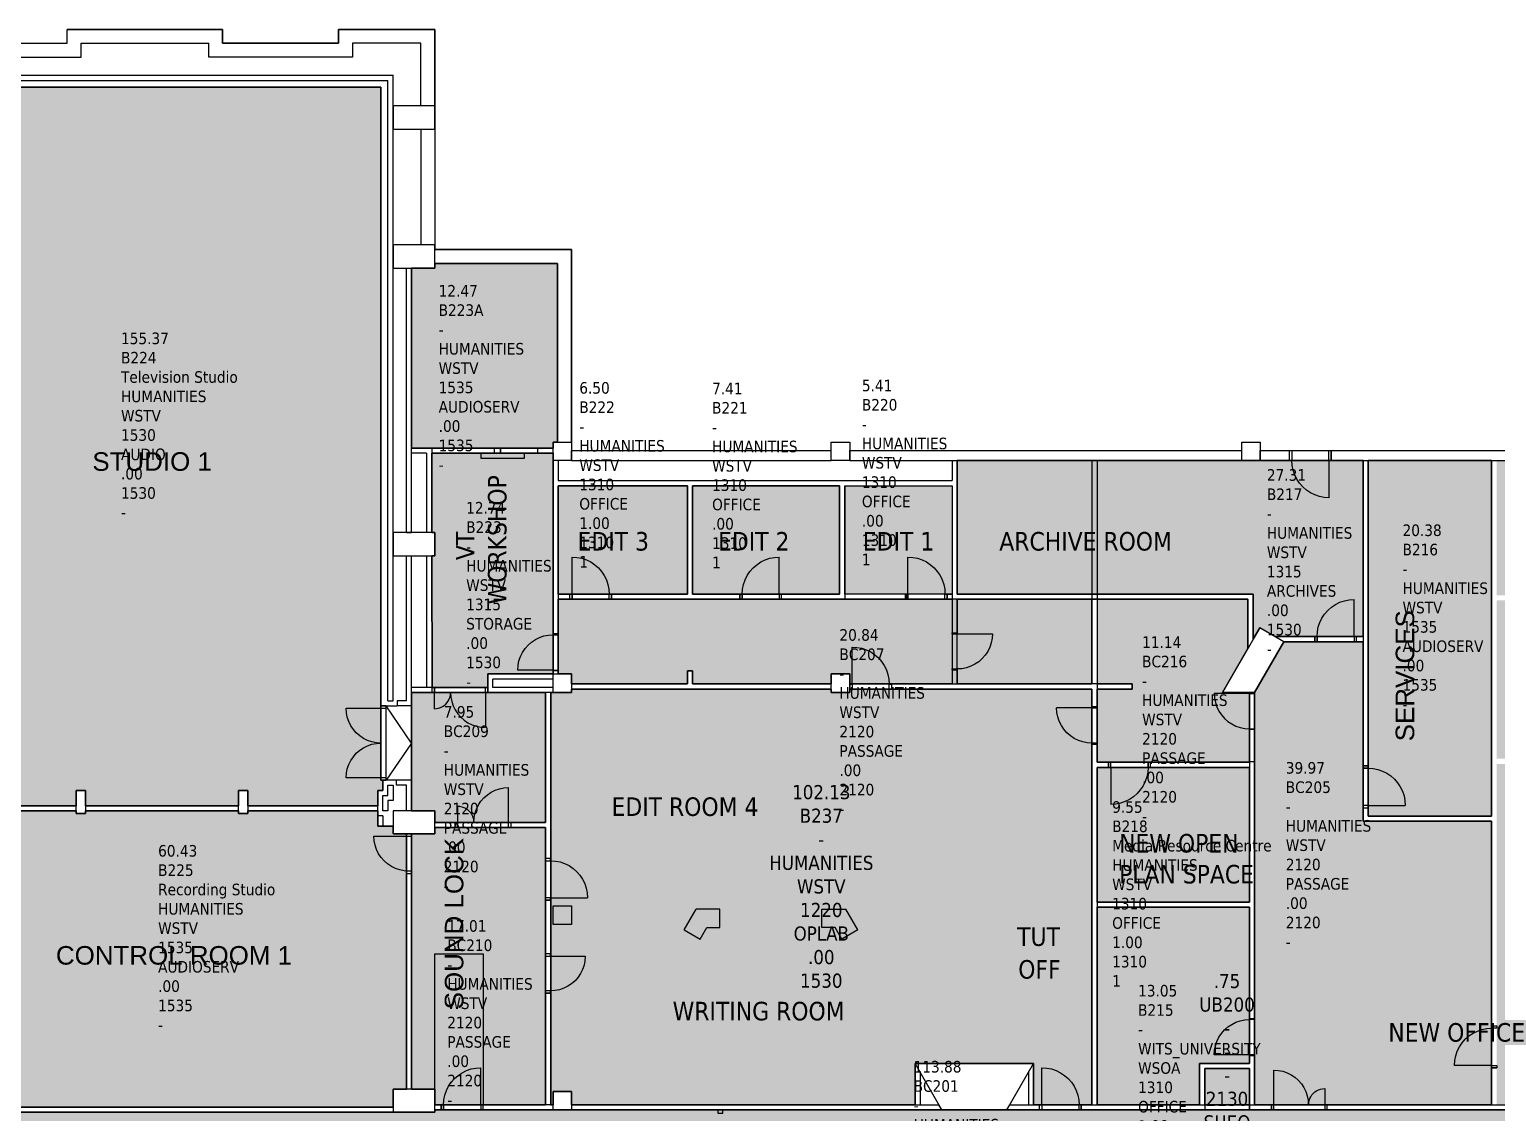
# Model space of a CAD drawing. Extents: x -78184 to 97130, y -50184 to 40272.
# Drawn here: x 20389 to 52029, y 16913 to 40272 of the extents above; entities that cross this region are included whole.
import ezdxf

# ---------------------------------------------------------------- set-up
doc = ezdxf.new("R2010")
doc.units = 0
doc.header["$LTSCALE"] = 750
doc.header["$MEASUREMENT"] = 0
for name, color, linetype in [('BL', 8, 'CONTINUOUS'), ('DR', 8, 'CONTINUOUS'), ('GROS$', 1, 'CONTINUOUS'), ('HL-TMP', 7, 'CONTINUOUS'), ('RM', 4, 'CONTINUOUS'), ('RM$', 5, 'CONTINUOUS'), ('RM$TXT', 5, 'CONTINUOUS'), ('SAPSE_P7', 10, 'CONTINUOUS'), ('WA', 6, 'CONTINUOUS'), ('WA_EXT', 7, 'CONTINUOUS'), ('WN', 4, 'CONTINUOUS')]:
    doc.layers.add(name, color=color, linetype=linetype)
doc.styles.add('arial', font='arial.ttf')
doc.styles.add('C', font='tahoma.ttf')

msp = doc.modelspace()

# ---------------------------------------------------------------- hatches: boundary and pattern name
at = {"layer": 'HL-TMP', "linetype": 'Continuous', "true_color": 0xcc66fc}
h = msp.add_hatch(color=191, dxfattribs=at)
h.paths.add_polyline_path([(14103, 19622), (13813, 19622), (13813, 19522), (9448, 19522), (9448, 19622), (9158, 19622), (9158, 21512), (10239, 21512), (14103, 21512)], flags=0)
h.paths.add_polyline_path([(39381, 14857), (47681, 14857), (55981, 14857), (55981, 14722), (56361, 14722), (56361, 10622), (55981, 10622), (55981, 10022), (56361, 10022), (56361, 7592), (41916, 7592), (41465, 8372), (40066, 8372), (39381, 8768)], flags=0)
h.paths.add_polyline_path([(5081, 38322), (16631, 38322), (16631, 38122), (17241, 38122), (17241, 35622), (16631, 35622), (16631, 35122), (17241, 35122), (17241, 29422), (16631, 29422), (16631, 28922), (17241, 28922), (17241, 24082), (17201, 24082), (17201, 23422), (16631, 23422), (16631, 22922), (17751, 22922), (17751, 21712), (17531, 21712), (17531, 18255), (15581, 18255), (15298, 18537), (15227, 18467), (14426, 19268), (14496, 19339), (14213, 19622), (14213, 21622), (6581, 21622), (6581, 21872), (6581, 27472), (6581, 27872), (6111, 27872), (6111, 30472), (6581, 30472), (6581, 30872), (5081, 30872)], flags=0)
h.paths.add_polyline_path([(57081, 30092), (57081, 23592), (58981, 23592), (58981, 23702), (65680, 23702), (65680, 30092)], flags=0)
h.paths.add_polyline_path([(55171, 27957), (52029, 27957), (52029, 24544), (55171, 24544), (55171, 24896)], flags=0)
h.paths.add_polyline_path([(56181, 30972), (52029, 30972), (52029, 28067), (55331, 28067), (56181, 28067)], flags=0)
h.paths.add_polyline_path([(27971, 39022), (17901, 39022), (17901, 26171), (17904, 23862), (19321, 23862), (19321, 23532), (21401, 23532), (21401, 23862), (21601, 23862), (21601, 23532), (24901, 23532), (24901, 23862), (25101, 23862), (25101, 23532), (27901, 23532), (27901, 23862), (28011, 23862), (28011, 24082), (27971, 24082)], flags=0)
at = {"layer": 'HL-TMP', "linetype": 'Continuous', "true_color": 0xccffb9}
h = msp.add_hatch(color=254, dxfattribs=at)
h.paths.add_polyline_path([(28521, 22922), (28231, 22922), (28231, 23092), (27901, 23092), (27901, 23422), (25101, 23422), (25101, 23362), (24901, 23362), (24901, 23422), (21601, 23422), (21601, 23362), (21401, 23362), (21401, 23422), (19321, 23422), (19321, 23202), (18991, 23202), (18991, 22820), (18991, 17032), (28231, 17032), (28231, 17422), (28521, 17422)], flags=0)
h.paths.add_polyline_path([(6111, 21472), (6111, 15872), (7781, 15872), (7781, 17855), (7681, 17855), (7681, 18255), (7963, 18537), (8034, 18467), (8836, 19268), (8765, 19339), (9048, 19622), (9048, 21512), (6581, 21512), (6581, 21472)], flags=0)
h.paths.add_polyline_path([(51919, 30972), (49259, 30972), (49259, 24338), (49259, 23309), (51919, 23309)], flags=0)
h.paths.add_polyline_path([(17266, 15922), (16631, 15922), (16631, 15582), (15631, 15582), (15581, 15582), (15581, 15872), (15481, 15872), (15481, 17855), (15581, 17855), (15581, 18145), (17046, 18145), (17046, 17422), (16631, 17422), (16631, 16922), (17266, 16922)], flags=0)
h.paths.add_polyline_path([(31781, 35222), (29131, 35222), (29131, 35122), (28631, 35122), (28631, 31242), (30551, 31242), (31681, 31242), (31681, 31372), (31781, 31372)], flags=0)
at = {"layer": 'HL-TMP', "linetype": 'Continuous', "true_color": 0xff6633}
h = msp.add_hatch(color=30, dxfattribs=at)
h.paths.add_polyline_path([(55210, 22794), (55185, 22838), (55189, 22840), (55171, 22872), (55171, 24434), (52029, 24434), (52029, 17082), (54321, 17082), (56471, 17082), (56471, 19785), (56181, 19785), (56181, 20133), (55645, 21059), (55344, 21234), (55644, 21753), (55903, 21604), (55639, 22060), (55635, 22058), (55610, 22101)], flags=0)
h.paths.add_polyline_path([(31681, 31132), (30551, 31132), (29071, 31132), (29071, 29422), (29131, 29422), (29131, 28922), (29071, 28922), (29072, 26082), (29122, 26082), (30272, 26082), (30272, 26372), (31681, 26372), (31681, 27217)], flags=0)
at = {"layer": 'HL-TMP', "linetype": 'Continuous', "true_color": 0x993300}
h = msp.add_hatch(color=24, dxfattribs=at)
h.paths.add_polyline_path([(49149, 30972), (40398, 30972), (40398, 28094), (46780, 28094), (46780, 27123), (46921, 27368), (47250, 27178), (48155, 27178), (49149, 27178)], flags=0)
h.paths.add_polyline_path([(37198, 15066), (39161, 15066), (39161, 11372), (37198, 11372)], flags=0)
at = {"layer": 'HL-TMP', "linetype": 'Continuous', "true_color": 0xffff00}
h = msp.add_hatch(color=2, dxfattribs=at)
h.paths.add_polyline_path([(62576, 8135), (66381, 8135), (66381, 5372), (62886, 5372), (62576, 5372), (62576, 7898)], flags=0)
h.paths.add_polyline_path([(62576, 10972), (66381, 10972), (66381, 8225), (62576, 8225), (62576, 10793)], flags=0)
h.paths.add_polyline_path([(62576, 13386), (62576, 13713), (62637, 13608), (62983, 13809), (66181, 13809), (66181, 14152), (66380, 14152), (66381, 11372), (66181, 11372), (66181, 11062), (62576, 11062), (62576, 11127), (62832, 11275), (62983, 11535), (62637, 11736), (62576, 11630)], flags=0)
h.paths.add_polyline_path([(46698, 24358), (44511, 24358), (43411, 24358), (43411, 21452), (46698, 21452)], flags=0)
h.paths.add_polyline_path([(46698, 21342), (43411, 21342), (43411, 17082), (45623, 17082), (45623, 17972), (46698, 17972), (46698, 18159)], flags=0)
h.paths.add_polyline_path([(37971, 28094), (37971, 30428), (40288, 30428), (40288, 28094), (39333, 28094)], flags=0)
h.paths.add_polyline_path([(37861, 30428), (34688, 30428), (34688, 28094), (37861, 28094)], flags=0)
h.paths.add_polyline_path([(34578, 30428), (31791, 30428), (31791, 28094), (32094, 28094), (34578, 28094)], flags=0)
at = {"layer": 'HL-TMP', "linetype": 'Continuous', "true_color": 0x666666}
h = msp.add_hatch(color=251, dxfattribs=at)
h.paths.add_polyline_path([(62572, 17262), (62572, 14219), (62832, 14068), (62855, 14029), (65961, 14029), (65961, 14372), (66280, 14372), (66280, 16972), (66181, 16972), (66181, 17262)], flags=0)
h.paths.add_polyline_path([(15181, 15872), (8081, 15872), (8081, 17855), (8246, 18255), (9048, 19056), (9448, 19222), (13813, 19222), (14213, 19056), (15015, 18255), (15181, 17855)], flags=0)
h.paths.add_polyline_path([(-43319, 15872), (-45199, 15872), (-50419, 15872), (-50419, 17855), (-50254, 18255), (-49452, 19056), (-49052, 19222), (-44687, 19222), (-44287, 19056), (-43485, 18255), (-43319, 17855)], flags=0)
h.paths.add_polyline_path([(-21849, -22578), (-21849, -28468), (-25009, -28468), (-25009, -22578), (-21899, -22578)], flags=0)
h.paths.add_polyline_path([(-10229, -22578), (-10229, -28468), (-13389, -28468), (-13389, -22578), (-10279, -22578)], flags=0)
h.paths.add_polyline_path([(-16229, -22578), (-16229, -28578), (-19229, -28578), (-19229, -22578), (-16819, -22578)], flags=0)
h.paths.add_polyline_path([(46665, 26924), (46665, 27984), (43411, 27984), (43411, 26158), (44171, 26158), (44171, 26043), (43411, 26043), (43411, 24882), (43411, 24468), (44511, 24468), (46698, 24468), (46698, 25972), (46115, 25972)], flags=0)
h.paths.add_polyline_path([(16936, 15422), (16936, 14517), (17644, 14517), (17644, 14407), (16936, 14407), (16936, 11572), (20631, 11572), (20631, 15187), (23547, 15187), (23547, 14126), (25527, 14126), (25527, 15187), (55981, 15187), (55981, 15322), (56581, 15322), (56581, 14029), (62462, 14029), (62572, 14219), (62572, 17262), (58981, 17262), (58981, 20227), (56781, 20227), (56781, 19785), (56581, 19785), (56581, 16972), (46698, 16972), (45733, 16972), (29131, 16972), (29131, 16922), (18881, 16922), (18881, 18953), (17641, 18953), (17641, 18145), (17156, 18145), (17156, 17422), (17641, 17422), (17641, 16922), (17376, 16922), (17376, 15922), (17641, 15922), (17641, 15077), (17531, 15077), (17531, 15422)], flags=0)
h.paths.add_polyline_path([(58981, 21135), (57317, 21698), (57081, 21778), (57081, 20327), (57232, 20327), (57232, 20337), (57282, 20337), (58082, 20337), (58832, 20337), (58981, 20337)], flags=0)
h.paths.add_polyline_path([(58981, 22365), (58981, 23482), (57282, 23482), (57081, 23482), (57081, 21895), (57352, 21803), (58981, 21251)], flags=0)
h.paths.add_polyline_path([(56181, 27957), (55331, 27957), (55281, 27957), (55281, 24896), (55281, 22893), (55306, 22849), (55306, 22849), (55706, 22156), (56762, 20327), (56971, 20327), (56971, 21712), (56181, 23081)], flags=0)
h.paths.add_polyline_path([(51919, 19582), (51919, 23199), (49149, 23199), (49149, 24338), (49149, 27068), (48155, 27068), (48155, 27068), (47440, 27068), (46808, 25972), (46808, 25952), (46808, 18159), (46808, 17082), (51919, 17082)], flags=0)
h.paths.add_polyline_path([(18881, 19063), (17641, 19063), (17641, 21602), (17971, 21602), (18881, 21602)], flags=0)
h.paths.add_polyline_path([(43301, 27984), (39308, 27984), (37971, 27984), (35760, 27984), (34578, 27984), (32094, 27984), (31791, 27984), (31791, 27217), (31791, 26372), (32081, 26372), (32081, 26158), (34578, 26158), (34578, 26437), (34688, 26437), (34688, 26158), (37681, 26158), (37681, 26372), (38081, 26372), (38081, 26158), (43301, 26158)], flags=0)
h.paths.add_polyline_path([(18881, 21712), (17971, 21712), (17861, 21712), (17861, 23202), (17971, 23202), (17971, 23422), (17981, 23422), (17981, 23752), (18881, 23752), (18881, 22820)], flags=0)
h.paths.add_polyline_path([(29131, 23172), (29131, 23422), (28631, 23422), (28631, 25972), (29122, 25972), (31516, 25972), (31516, 23172), (29622, 23172)], flags=0)
h.paths.add_polyline_path([(29131, 17082), (29131, 17422), (28631, 17422), (28631, 22922), (29131, 22922), (29131, 23062), (29622, 23062), (31516, 23062), (31516, 17082), (29322, 17082)], flags=0)
h.paths.add_polyline_path([(16826, 11572), (16631, 11572), (16631, 11372), (14120, 11372), (7991, 11372), (7991, 14172), (7991, 15472), (8081, 15472), (15631, 15472), (16631, 15472), (16631, 15422), (16826, 15422), (16826, 14247)], flags=0)
at = {"layer": 'HL-TMP', "linetype": 'Continuous', "true_color": 0xff6600}
msp.add_hatch(color=30, dxfattribs=at).paths.add_polyline_path([(43301, 24468), (43301, 24862), (43301, 24882), (43301, 26043), (38981, 26043), (38081, 26043), (38081, 25972), (37681, 25972), (37681, 26043), (32081, 26043), (32081, 25972), (31681, 25972), (31631, 25972), (31631, 22346), (31631, 21372), (31631, 20288), (31631, 17082), (31681, 17082), (31681, 17372), (32081, 17372), (32081, 17082), (39488, 17082), (39488, 17972), (42043, 17972), (42043, 17082), (42173, 17082), (43301, 17082), (43301, 19442), (43301, 21342)], flags=16)
at = {"layer": 'HL-TMP', "linetype": 'Continuous', "true_color": 0x66cecf}
msp.add_hatch(color=133, dxfattribs=at).paths.add_polyline_path([(46698, 17862), (45733, 17862), (45733, 17082), (46698, 17082)], flags=16)

# ---------------------------------------------------------------- linework, layer by layer
at = {"layer": 'BL', "linetype": 'Continuous'}
for p, q in [((28631, 24882), (28081, 25682)), ((28081, 24082), (28081, 25632)), ((28631, 25682), (28631, 24082)), ((28631, 24882), (28081, 24082)), ((29131, 17422), (29131, 20341)), ((29131, 20341), (30172, 20341)), ((30172, 20341), (30172, 17082))]:
    msp.add_line(p, q, dxfattribs=at)
at = {"layer": 'DR'}
for p, q in [((47620, 30867), (47613, 30972)), ((47641, 30765), (47620, 30867)), ((47674, 30666), (47641, 30765)), ((47721, 30572), (47674, 30666)), ((47779, 30485), (47721, 30572)), ((47848, 30406), (47779, 30485)), ((47926, 30337), (47848, 30406)), ((48013, 30279), (47926, 30337)), ((48107, 30233), (48013, 30279)), ((48206, 30199), (48107, 30233)), ((48309, 30179), (48206, 30199)), ((48413, 30172), (48309, 30179)), ((32094, 28894), (32198, 28887)), ((32198, 28887), (32301, 28867)), ((32301, 28867), (32400, 28833)), ((32400, 28833), (32494, 28787)), ((36160, 28787), (36254, 28833)), ((36254, 28833), (36353, 28867)), ((36353, 28867), (36456, 28887)), ((36456, 28887), (36560, 28894)), ((39333, 28894), (39438, 28887)), ((39438, 28887), (39540, 28867)), ((39540, 28867), (39640, 28833)), ((39640, 28833), (39733, 28787)), ((32494, 28787), (32581, 28728)), ((32581, 28728), (32659, 28659)), ((32659, 28659), (32728, 28581)), ((32728, 28581), (32786, 28494)), ((32786, 28494), (32833, 28400)), ((35821, 28400), (35867, 28494)), ((35867, 28494), (35925, 28581)), ((35925, 28581), (35994, 28659)), ((35994, 28659), (36073, 28728)), ((36073, 28728), (36160, 28787)), ((39733, 28787), (39820, 28728)), ((39820, 28728), (39899, 28659)), ((39899, 28659), (39968, 28581)), ((39968, 28581), (40026, 28494)), ((40026, 28494), (40073, 28400)), ((32833, 28400), (32866, 28301)), ((32866, 28301), (32887, 28198)), ((32887, 28198), (32894, 28094)), ((35760, 28094), (35767, 28198)), ((35767, 28198), (35787, 28301)), ((35787, 28301), (35821, 28400)), ((40073, 28400), (40106, 28301)), ((40106, 28301), (40127, 28198)), ((40127, 28198), (40133, 28094)), ((48468, 27812), (48555, 27871)), ((48555, 27871), (48649, 27917)), ((48649, 27917), (48748, 27950)), ((48748, 27950), (48850, 27971)), ((48850, 27971), (48955, 27978)), ((48216, 27484), (48262, 27578)), ((48262, 27578), (48320, 27665)), ((48320, 27665), (48389, 27743)), ((48389, 27743), (48468, 27812)), ((31484, 27191), (31581, 27210)), ((31581, 27210), (31681, 27217)), ((41158, 27240), (41151, 27141)), ((48155, 27178), (48162, 27282)), ((48162, 27282), (48182, 27385)), ((48182, 27385), (48216, 27484)), ((31022, 26837), (31078, 26919)), ((31078, 26919), (31143, 26994)), ((31143, 26994), (31218, 27060)), ((31218, 27060), (31301, 27115)), ((31301, 27115), (31390, 27159)), ((31390, 27159), (31484, 27191)), ((38131, 26953), (38235, 26946)), ((38235, 26946), (38338, 26926)), ((38338, 26926), (38437, 26892)), ((41100, 26949), (41056, 26860)), ((41132, 27043), (41100, 26949)), ((41151, 27141), (41132, 27043)), ((30927, 26556), (30946, 26653)), ((30946, 26653), (30978, 26748)), ((30978, 26748), (31022, 26837)), ((38437, 26892), (38531, 26846)), ((38531, 26846), (38618, 26787)), ((38618, 26787), (38696, 26718)), ((38696, 26718), (38765, 26640)), ((38765, 26640), (38823, 26553)), ((40778, 26582), (40688, 26538)), ((40860, 26637), (40778, 26582)), ((40935, 26703), (40860, 26637)), ((41000, 26777), (40935, 26703)), ((41056, 26860), (41000, 26777)), ((30921, 26457), (30927, 26556)), ((38823, 26553), (38870, 26459)), ((38870, 26459), (38903, 26360)), ((38903, 26360), (38924, 26257)), ((40497, 26486), (40398, 26480)), ((40594, 26506), (40497, 26486)), ((40688, 26538), (40594, 26506)), ((29469, 25926), (29472, 25972)), ((29472, 25972), (29478, 25874)), ((38924, 26257), (38931, 26153)), ((44171, 26158), (44171, 26043)), ((46698, 25952), (45938, 25952)), ((45938, 25952), (45944, 25853)), ((46803, 25972), (46698, 25972)), ((27227, 25534), (27221, 25632)), ((29167, 25625), (29212, 25634)), ((29212, 25634), (29256, 25648)), ((29256, 25648), (29297, 25669)), ((29297, 25669), (29335, 25694)), ((29335, 25694), (29369, 25724)), ((29369, 25724), (29399, 25759)), ((29399, 25759), (29425, 25797)), ((29425, 25797), (29445, 25838)), ((29445, 25838), (29460, 25881)), ((29460, 25881), (29469, 25926)), ((29478, 25874), (29497, 25778)), ((29497, 25778), (29529, 25685)), ((29529, 25685), (29572, 25597)), ((42547, 25543), (42541, 25642)), ((45944, 25853), (45964, 25755)), ((45964, 25755), (45995, 25661)), ((45995, 25661), (46039, 25572)), ((27246, 25438), (27227, 25534)), ((27278, 25345), (27246, 25438)), ((27321, 25257), (27278, 25345)), ((29122, 25622), (29167, 25625)), ((29572, 25597), (29627, 25515)), ((29627, 25515), (29691, 25441)), ((29691, 25441), (29765, 25377)), ((29765, 25377), (29847, 25322)), ((29847, 25322), (29935, 25279)), ((42566, 25445), (42547, 25543)), ((42598, 25351), (42566, 25445)), ((42642, 25262), (42598, 25351)), ((46039, 25572), (46095, 25489)), ((46095, 25489), (46160, 25414)), ((46160, 25414), (46235, 25349)), ((46235, 25349), (46318, 25294)), ((27376, 25175), (27321, 25257)), ((27440, 25101), (27376, 25175)), ((27514, 25037), (27440, 25101)), ((27596, 24982), (27514, 25037)), ((29935, 25279), (30028, 25247)), ((30028, 25247), (30124, 25228)), ((30124, 25228), (30222, 25222)), ((42698, 25179), (42642, 25262)), ((42763, 25104), (42698, 25179)), ((42838, 25039), (42763, 25104)), ((42921, 24984), (42838, 25039)), ((46318, 25294), (46407, 25250)), ((46407, 25250), (46501, 25218)), ((46501, 25218), (46598, 25198)), ((46598, 25198), (46698, 25192)), ((46803, 25172), (46698, 25172)), ((27440, 24662), (27514, 24727)), ((27514, 24727), (27596, 24781)), ((27684, 24939), (27596, 24982)), ((27596, 24781), (27684, 24825)), ((27776, 24907), (27684, 24939)), ((27684, 24825), (27776, 24856)), ((27873, 24888), (27776, 24907)), ((27776, 24856), (27873, 24875)), ((27971, 24882), (27873, 24888)), ((27873, 24875), (27971, 24882)), ((43010, 24940), (42921, 24984)), ((43104, 24908), (43010, 24940)), ((43201, 24888), (43104, 24908)), ((43301, 24882), (43201, 24888)), ((27246, 24326), (27278, 24419)), ((27278, 24419), (27321, 24507)), ((27321, 24507), (27376, 24588)), ((27376, 24588), (27440, 24662)), ((43661, 24358), (43661, 24468)), ((44561, 24358), (44561, 24468)), ((27221, 24132), (27227, 24230)), ((27227, 24230), (27246, 24326)), ((43711, 24358), (43711, 23558)), ((44450, 24052), (44403, 23958)), ((44483, 24151), (44450, 24052)), ((44504, 24253), (44483, 24151)), ((44511, 24358), (44504, 24253)), ((49259, 24338), (49363, 24331)), ((49363, 24331), (49466, 24311)), ((49466, 24311), (49565, 24277)), ((49565, 24277), (49659, 24231)), ((49659, 24231), (49746, 24173)), ((49746, 24173), (49824, 24104)), ((49824, 24104), (49893, 24025)), ((30191, 23702), (30265, 23767)), ((30265, 23767), (30347, 23821)), ((30347, 23821), (30435, 23865)), ((30435, 23865), (30528, 23896)), ((30528, 23896), (30624, 23915)), ((30624, 23915), (30722, 23922)), ((44276, 23792), (44198, 23723)), ((44345, 23871), (44276, 23792)), ((44403, 23958), (44345, 23871)), ((49893, 24025), (49951, 23938)), ((49951, 23938), (49998, 23844)), ((49998, 23844), (50031, 23745)), ((50031, 23745), (50052, 23642)), ((29622, 23522), (29667, 23519)), ((29667, 23519), (29712, 23510)), ((29712, 23510), (29756, 23495)), ((29756, 23495), (29797, 23475)), ((29797, 23475), (29835, 23449)), ((29835, 23449), (29869, 23419)), ((29869, 23419), (29899, 23385)), ((29997, 23366), (30029, 23459)), ((30029, 23459), (30072, 23547)), ((30072, 23547), (30127, 23628)), ((30127, 23628), (30191, 23702)), ((43815, 23565), (43711, 23558)), ((43918, 23585), (43815, 23565)), ((44017, 23619), (43918, 23585)), ((44111, 23665), (44017, 23619)), ((44198, 23723), (44111, 23665)), ((50052, 23642), (50059, 23538)), ((29899, 23385), (29925, 23347)), ((29925, 23347), (29945, 23306)), ((29945, 23306), (29960, 23262)), ((29960, 23262), (29969, 23217)), ((29969, 23217), (29972, 23172)), ((29972, 23172), (29978, 23270)), ((29978, 23270), (29997, 23366)), ((27827, 22774), (27821, 22872)), ((27846, 22678), (27827, 22774)), ((27878, 22585), (27846, 22678)), ((27921, 22497), (27878, 22585)), ((27976, 22415), (27921, 22497)), ((28040, 22341), (27976, 22415)), ((28114, 22277), (28040, 22341)), ((28196, 22222), (28114, 22277)), ((28284, 22179), (28196, 22222)), ((28376, 22147), (28284, 22179)), ((31626, 22346), (31730, 22339)), ((31730, 22339), (31833, 22319)), ((31833, 22319), (31932, 22285)), ((31932, 22285), (32026, 22239)), ((32026, 22239), (32113, 22181)), ((32113, 22181), (32191, 22112)), ((28473, 22128), (28376, 22147)), ((28571, 22122), (28473, 22128)), ((32191, 22112), (32260, 22033)), ((32260, 22033), (32318, 21946)), ((32318, 21946), (32365, 21852)), ((32365, 21852), (32398, 21753)), ((32398, 21753), (32419, 21651)), ((32419, 21651), (32426, 21546)), ((32376, 20288), (32369, 20190)), ((32318, 20001), (32275, 19913)), ((32350, 20094), (32318, 20001)), ((32369, 20190), (32350, 20094)), ((32001, 19639), (31913, 19595)), ((32082, 19693), (32001, 19639)), ((32156, 19758), (32082, 19693)), ((32221, 19832), (32156, 19758)), ((32275, 19913), (32221, 19832)), ((31723, 19545), (31626, 19538)), ((31820, 19564), (31723, 19545)), ((31913, 19595), (31820, 19564)), ((46095, 18622), (46160, 18697)), ((46160, 18697), (46235, 18762)), ((46235, 18762), (46318, 18817)), ((46318, 18817), (46407, 18861)), ((46407, 18861), (46501, 18893)), ((46501, 18893), (46598, 18913)), ((46598, 18913), (46698, 18919)), ((46803, 18939), (46698, 18939)), ((51519, 18625), (51612, 18671)), ((51612, 18671), (51711, 18705)), ((51711, 18705), (51814, 18725)), ((51814, 18725), (51919, 18732)), ((45944, 18258), (45964, 18356)), ((45964, 18356), (45995, 18450)), ((45995, 18450), (46039, 18539)), ((46039, 18539), (46095, 18622)), ((51226, 18332), (51284, 18419)), ((51284, 18419), (51353, 18497)), ((51353, 18497), (51432, 18566)), ((51432, 18566), (51519, 18625)), ((45938, 18159), (45944, 18258)), ((46698, 18159), (45938, 18159)), ((46803, 18139), (46698, 18139)), ((51119, 17932), (51125, 18036)), ((51125, 18036), (51146, 18139)), ((51146, 18139), (51179, 18238)), ((51179, 18238), (51226, 18332)), ((29635, 17716), (29722, 17775)), ((29722, 17775), (29816, 17821)), ((29816, 17821), (29915, 17855)), ((29915, 17855), (30017, 17875)), ((30017, 17875), (30122, 17882)), ((42223, 17882), (42328, 17875)), ((42328, 17875), (42430, 17855)), ((42430, 17855), (42530, 17821)), ((42530, 17821), (42623, 17775)), ((42623, 17775), (42710, 17716)), ((47222, 17832), (47320, 17825)), ((47320, 17825), (47416, 17806)), ((47416, 17806), (47509, 17775)), ((47509, 17775), (47597, 17731)), ((47597, 17731), (47678, 17677)), ((29383, 17388), (29429, 17482)), ((29429, 17482), (29487, 17569)), ((29487, 17569), (29556, 17647)), ((29556, 17647), (29635, 17716)), ((42710, 17716), (42789, 17647)), ((42789, 17647), (42858, 17569)), ((42858, 17569), (42916, 17482)), ((42916, 17482), (42962, 17388)), ((47678, 17677), (47752, 17612)), ((47752, 17612), (47817, 17538)), ((47817, 17538), (47871, 17457)), ((47871, 17457), (47915, 17369)), ((48147, 17385), (48188, 17405)), ((48188, 17405), (48231, 17420)), ((48231, 17420), (48276, 17429)), ((48276, 17429), (48322, 17432)), ((29322, 17082), (29329, 17186)), ((29329, 17186), (29349, 17289)), ((29349, 17289), (29383, 17388)), ((42962, 17388), (42996, 17289)), ((42996, 17289), (43017, 17186)), ((43017, 17186), (43023, 17082)), ((47915, 17369), (47946, 17276)), ((47946, 17276), (47965, 17180)), ((47965, 17180), (47972, 17082)), ((47972, 17082), (47975, 17127)), ((47975, 17127), (47984, 17172)), ((47984, 17172), (47998, 17216)), ((47998, 17216), (48019, 17257)), ((48019, 17257), (48044, 17295)), ((48044, 17295), (48074, 17329)), ((48074, 17329), (48109, 17359)), ((48109, 17359), (48147, 17385))]:
    msp.add_line(p, q, dxfattribs=at)
at = {"layer": 'DR', "linetype": 'Continuous'}
for p, q in [((48413, 30972), (48413, 30172)), ((32094, 28094), (32094, 28894)), ((36560, 28094), (36560, 28894)), ((39333, 28094), (39333, 28894)), ((39283, 27984), (39283, 28094)), ((40183, 27984), (40183, 28094)), ((48955, 27178), (48955, 27978)), ((40398, 27240), (41158, 27240)), ((38131, 26153), (38131, 26953)), ((31681, 26457), (30921, 26457)), ((29122, 25622), (29122, 25972)), ((30222, 25972), (30222, 25222)), ((27221, 25632), (27971, 25632)), ((43301, 25642), (42541, 25642)), ((27971, 24132), (27221, 24132)), ((30722, 23172), (30722, 23922)), ((29622, 23522), (29622, 23172)), ((49259, 23538), (50059, 23538)), ((29572, 23062), (29572, 23172)), ((27821, 22872), (28571, 22872)), ((31626, 21546), (32426, 21546)), ((31626, 20288), (32376, 20288)), ((30122, 17082), (30122, 17882)), ((42223, 17082), (42223, 17882)), ((47222, 17082), (47222, 17832)), ((51919, 17932), (51119, 17932)), ((48322, 17432), (48322, 17082))]:
    msp.add_line(p, q, dxfattribs=at)
for points in [[(47613, 30972), (47563, 30972), (47563, 31192), (47613, 31192), (47613, 30972)], [(48463, 30972), (48413, 30972), (48413, 31192), (48463, 31192), (48463, 30972)], [(32044, 28094), (32094, 28094), (32094, 27984), (32044, 27984), (32044, 28094)], [(32894, 28094), (32944, 28094), (32944, 27984), (32894, 27984), (32894, 28094)], [(35760, 28094), (35710, 28094), (35710, 27984), (35760, 27984), (35760, 28094)], [(36610, 28094), (36560, 28094), (36560, 27984), (36610, 27984), (36610, 28094)], [(39283, 28094), (39333, 28094), (39333, 27984), (39283, 27984), (39283, 28094)], [(40133, 28094), (40183, 28094), (40183, 27984), (40133, 27984), (40133, 28094)], [(31681, 27217), (31681, 27237), (31791, 27237), (31791, 27217), (31681, 27217)], [(40398, 27260), (40398, 27240), (40288, 27240), (40288, 27260), (40398, 27260)], [(48155, 27178), (48105, 27178), (48105, 27068), (48155, 27068), (48155, 27178)], [(49005, 27178), (48955, 27178), (48955, 27068), (49005, 27068), (49005, 27178)], [(31681, 26437), (31681, 26457), (31791, 26457), (31791, 26437), (31681, 26437)], [(40398, 26480), (40398, 26460), (40288, 26460), (40288, 26480), (40398, 26480)], [(29072, 25972), (29072, 26082), (29122, 26082), (29122, 25972), (29072, 25972)], [(30222, 25972), (30222, 26082), (30272, 26082), (30272, 25972), (30222, 25972)], [(38081, 26153), (38131, 26153), (38131, 26043), (38081, 26043), (38081, 26153)], [(38931, 26153), (38981, 26153), (38981, 26043), (38931, 26043), (38931, 26153)], [(28081, 25682), (27971, 25682), (27971, 25632), (28081, 25632), (28081, 25682)], [(43301, 25662), (43301, 25642), (43411, 25642), (43411, 25662), (43301, 25662)], [(43301, 24882), (43301, 24862), (43411, 24862), (43411, 24882), (43301, 24882)], [(49259, 24338), (49259, 24388), (49149, 24388), (49149, 24338), (49259, 24338)], [(28081, 24132), (27971, 24132), (27971, 24082), (28081, 24082), (28081, 24132)], [(49259, 23488), (49259, 23538), (49149, 23538), (49149, 23488), (49259, 23488)], [(29572, 23062), (29572, 23172), (29622, 23172), (29622, 23062), (29572, 23062)], [(30722, 23062), (30722, 23172), (30772, 23172), (30772, 23062), (30722, 23062)], [(28631, 22922), (28521, 22922), (28521, 22872), (28631, 22872), (28631, 22922)], [(31626, 22346), (31626, 22396), (31516, 22396), (31516, 22346), (31626, 22346)], [(28631, 22123), (28521, 22123), (28521, 22073), (28631, 22073), (28631, 22123)], [(31626, 21496), (31626, 21546), (31516, 21546), (31516, 21496), (31626, 21496)], [(31516, 20288), (31626, 20288), (31626, 20338), (31516, 20338), (31516, 20288)], [(31516, 19488), (31626, 19488), (31626, 19538), (31516, 19538), (31516, 19488)], [(51919, 18732), (51919, 18782), (52029, 18782), (52029, 18732), (51919, 18732)], [(51919, 17882), (51919, 17932), (52029, 17932), (52029, 17882), (51919, 17882)], [(29322, 17082), (29272, 17082), (29272, 16972), (29322, 16972), (29322, 17082)], [(30172, 17082), (30122, 17082), (30122, 16972), (30172, 16972), (30172, 17082)], [(42173, 17082), (42223, 17082), (42223, 16972), (42173, 16972), (42173, 17082)], [(43023, 17082), (43073, 17082), (43073, 16972), (43023, 16972), (43023, 17082)], [(47222, 16972), (47222, 17082), (47172, 17082), (47172, 16972), (47222, 16972)], [(48372, 16972), (48372, 17082), (48322, 17082), (48322, 16972), (48372, 16972)]]:
    msp.add_lwpolyline(points, dxfattribs=at)
at = {"layer": 'DR'}
for points in [[(46698, 25952), (46698, 25972), (46808, 25972), (46808, 25952), (46698, 25952)], [(46698, 25172), (46698, 25192), (46808, 25192), (46808, 25172), (46698, 25172)], [(43661, 24358), (43711, 24358), (43711, 24468), (43661, 24468), (43661, 24358)], [(44511, 24358), (44561, 24358), (44561, 24468), (44511, 24468), (44511, 24358)], [(46698, 18919), (46698, 18939), (46808, 18939), (46808, 18919), (46698, 18919)], [(46698, 18139), (46698, 18159), (46808, 18159), (46808, 18139), (46698, 18139)]]:
    msp.add_lwpolyline(points, dxfattribs=at)
at = {"layer": 'GROS$', "linetype": 'Continuous', "flags": 128}
for points in [[(18706, 39972), (21206, 39972), (21206, 40272), (24556, 40272), (24556, 39972), (27056, 39972), (27056, 40272), (29131, 40272), (29131, 35522), (32081, 35522), (32081, 31192), (37681, 31192), (37681, 31372), (38081, 31372), (38081, 31192), (46531, 31192), (46531, 31372), (46931, 31372), (46931, 31192), (56181, 31192)], [(17901, 39022), (27971, 39022), (27971, 24082), (28011, 24082), (28011, 23862), (27901, 23862), (27901, 23532), (25101, 23532), (25101, 23862), (24901, 23862), (24901, 23532), (21601, 23532), (21601, 23862), (21401, 23862), (21401, 23532), (19321, 23532)], [(18881, 16922), (29131, 16922), (29131, 16972), (29322, 16972), (29322, 17082), (29131, 17082), (29131, 17422), (28631, 17422), (28631, 22922), (29131, 22922), (29131, 23062), (29622, 23062), (29622, 23172), (29131, 23172), (29131, 23422), (28631, 23422), (28631, 25972), (29122, 25972), (29122, 26082), (29072, 26082), (29071, 28922), (29131, 28922), (29131, 29422), (29071, 29422), (29071, 31132), (30551, 31132), (30551, 31242), (28631, 31242), (28631, 35122), (29131, 35122), (29131, 35222), (31781, 35222), (31781, 31372), (31681, 31372), (31681, 31242), (30551, 31242), (30551, 31132), (31681, 31132), (31681, 27217), (31791, 27217), (31791, 27984), (32094, 27984), (32094, 28094), (31791, 28094), (31791, 30428), (34578, 30428), (34578, 28094), (32094, 28094), (32094, 27984), (34578, 27984), (35760, 27984), (35760, 28094), (34688, 28094), (34688, 30428), (37861, 30428), (37861, 28094), (35760, 28094), (35760, 27984), (37971, 27984), (39308, 27984), (39308, 28094), (37971, 28094), (37971, 30428), (40288, 30428), (40288, 28094), (39308, 28094), (39308, 27984), (40288, 27984), (40288, 27240), (40398, 27240), (40398, 27984), (46665, 27984), (46665, 26924), (46115, 25972), (46698, 25972), (46698, 25952), (46808, 25952), (46808, 25972), (47440, 27068), (48155, 27068), (48155, 27178), (47250, 27178), (46921, 27368), (46780, 27123), (46780, 28094), (40398, 28094), (40398, 30972), (49149, 30972), (49149, 27178), (48155, 27178), (48155, 27068), (49149, 27068), (49149, 24338), (49259, 24338), (49259, 30972), (51919, 30972), (51919, 23309), (49259, 23309), (49259, 24338), (49149, 24338), (49149, 23309), (49149, 23199), (51919, 23199), (51919, 19394), (51919, 17082), (46808, 17082), (46808, 18159), (46698, 18159), (46698, 17972), (45623, 17972), (45623, 17082), (43411, 17082), (43411, 21342), (46698, 21342), (46698, 18159), (46808, 18159), (46808, 25952), (46698, 25952), (46698, 24481), (46698, 24468), (44511, 24468), (44511, 24358), (46698, 24358), (46698, 21452), (43411, 21452), (43411, 24358), (44511, 24358), (44511, 24468), (43411, 24468), (43411, 24882), (43301, 24882), (43301, 21452), (43301, 17082), (42043, 17082), (42043, 17972), (40146, 17972), (40031, 17972), (39488, 17972), (39488, 17082), (32081, 17082), (32081, 17372), (31681, 17372), (31681, 17082), (31631, 17082), (31631, 20972), (31631, 21372), (31631, 25972), (32081, 25972), (32081, 26043), (37681, 26043), (37681, 25972), (38081, 25972), (38081, 26043), (43301, 26043), (43301, 24882), (43411, 24882), (43411, 26043), (44171, 26043), (44171, 26158), (40398, 26158), (40398, 27240), (40288, 27240), (40288, 26158), (38081, 26158), (38081, 26372), (37681, 26372), (37681, 26158), (34688, 26158), (34688, 26437), (34578, 26437), (34578, 26158), (32081, 26158), (32081, 26372), (31791, 26372), (31791, 27217), (31681, 27217), (31681, 26372), (30272, 26372), (30272, 26082), (29122, 26082), (29122, 25972), (31516, 25972), (31516, 23172), (29622, 23172), (29622, 23062), (31516, 23062), (31516, 17082), (29322, 17082), (29322, 16972), (45733, 16972), (46698, 16972), (46698, 17082), (45733, 17082), (45733, 17862), (46698, 17862), (46698, 16972), (54321, 16972)], [(19321, 23422), (21401, 23422), (21401, 23362), (21601, 23362), (21601, 23422), (24901, 23422), (24901, 23362), (25101, 23362), (25101, 23422), (27901, 23422), (27901, 23092), (28231, 23092), (28231, 22922), (28521, 22922), (28521, 17422), (28231, 17422), (28231, 17032), (18991, 17032)]]:
    msp.add_lwpolyline(points, dxfattribs=at)
at = {"layer": 'RM', "linetype": 'Continuous', "flags": 128}
for points in [[(31516, 25972), (29122, 25972), (28631, 25972), (28631, 23422), (29131, 23422), (29131, 23172), (29622, 23172), (31516, 23172)], [(31516, 23062), (29622, 23062), (29131, 23062), (29131, 22922), (28631, 22922), (28631, 17422), (29131, 17422), (29131, 17082), (29322, 17082), (31516, 17082)]]:
    msp.add_lwpolyline(points, close=True, dxfattribs=at)
at = {"layer": 'RM$', "linetype": 'Continuous', "flags": 128}
for points in [[(27971, 39022), (17901, 39022), (17901, 26171), (17904, 23862), (19321, 23862), (19321, 23532), (21401, 23532), (21401, 23862), (21601, 23862), (21601, 23532), (24901, 23532), (24901, 23862), (25101, 23862), (25101, 23532), (27901, 23532), (27901, 23862), (28011, 23862), (28011, 24082), (27971, 24082)], [(31781, 35222), (29131, 35222), (29131, 35122), (28631, 35122), (28631, 31242), (30551, 31242), (31681, 31242), (31681, 31372), (31781, 31372)], [(31681, 31132), (30551, 31132), (29071, 31132), (29071, 29422), (29131, 29422), (29131, 28922), (29071, 28922), (29072, 26082), (29122, 26082), (30272, 26082), (30272, 26372), (31681, 26372), (31681, 27217)], [(49149, 30972), (40398, 30972), (40398, 28094), (46780, 28094), (46780, 27123), (46921, 27368), (47250, 27178), (48155, 27178), (49149, 27178)], [(51919, 30972), (49259, 30972), (49259, 24338), (49259, 23309), (51919, 23309)], [(34578, 30428), (31791, 30428), (31791, 28094), (32094, 28094), (34578, 28094)], [(37861, 30428), (34688, 30428), (34688, 28094), (37861, 28094)], [(37971, 28094), (37971, 30428), (40288, 30428), (40288, 28094), (39333, 28094)], [(43301, 27984), (39308, 27984), (39308, 27984), (37971, 27984), (35760, 27984), (34578, 27984), (32094, 27984), (31791, 27984), (31791, 27217), (31791, 26372), (32081, 26372), (32081, 26158), (34578, 26158), (34578, 26437), (34688, 26437), (34688, 26158), (37681, 26158), (37681, 26372), (38081, 26372), (38081, 26158), (43301, 26158)], [(46665, 26924), (46665, 27984), (43411, 27984), (43411, 26158), (44171, 26158), (44171, 26043), (43411, 26043), (43411, 24882), (43411, 24468), (44511, 24468), (46698, 24468), (46698, 25972), (46115, 25972)], [(51919, 19582), (51919, 23199), (49149, 23199), (49149, 24338), (49149, 27068), (48155, 27068), (48155, 27068), (47440, 27068), (46808, 25972), (46808, 25952), (46808, 18159), (46808, 17082), (51919, 17082)], [(29131, 23172), (29131, 23422), (28631, 23422), (28631, 25972), (29122, 25972), (31516, 25972), (31516, 23172), (29622, 23172)], [(43301, 24468), (43301, 24862), (43301, 24882), (43301, 26043), (38981, 26043), (38081, 26043), (38081, 25972), (37681, 25972), (37681, 26043), (32081, 26043), (32081, 25972), (31681, 25972), (31631, 25972), (31631, 22346), (31631, 21372), (31631, 20288), (31631, 17082), (31681, 17082), (31681, 17372), (32081, 17372), (32081, 17082), (39488, 17082), (39488, 17972), (42043, 17972), (42043, 17082), (42173, 17082), (43301, 17082), (43301, 19442), (43301, 21342)], [(46698, 24358), (44511, 24358), (43411, 24358), (43411, 21452), (46698, 21452)], [(28521, 22922), (28231, 22922), (28231, 23092), (27901, 23092), (27901, 23422), (25101, 23422), (25101, 23362), (24901, 23362), (24901, 23422), (21601, 23422), (21601, 23362), (21401, 23362), (21401, 23422), (19321, 23422), (19321, 23202), (18991, 23202), (18991, 22820), (18991, 17032), (28231, 17032), (28231, 17422), (28521, 17422)], [(29131, 17082), (29131, 17422), (28631, 17422), (28631, 22922), (29131, 22922), (29131, 23062), (29622, 23062), (31516, 23062), (31516, 17082), (29322, 17082)], [(46698, 21342), (43411, 21342), (43411, 17082), (45623, 17082), (45623, 17972), (46698, 17972), (46698, 18159)], [(46698, 17862), (45733, 17862), (45733, 17082), (46698, 17082)]]:
    msp.add_lwpolyline(points, close=True, dxfattribs=at)
msp.add_lwpolyline([(56581, 16972), (46698, 16972), (45733, 16972), (29131, 16972), (29131, 16922), (18881, 16922)], dxfattribs=at)
at = {"layer": 'WA', "linetype": 'Continuous'}
for p, q in [((17901, 39022), (27971, 39022)), ((27971, 39022), (27971, 25682)), ((29071, 31242), (28631, 31242)), ((28956, 31132), (28631, 31132)), ((28956, 31132), (28956, 29422)), ((29071, 31242), (29071, 29422)), ((31681, 30972), (31681, 27237)), ((31791, 30972), (31791, 30543)), ((40288, 30972), (40288, 30543)), ((40398, 30972), (40398, 28094)), ((43301, 30972), (43301, 26158)), ((43411, 30972), (43411, 26158)), ((49149, 30972), (49149, 24388)), ((49259, 24388), (49259, 30972)), ((51919, 23309), (51919, 30972)), ((31791, 30543), (40288, 30543)), ((31791, 30428), (34578, 30428)), ((31791, 30428), (31791, 27358)), ((34578, 30428), (34578, 28094)), ((34688, 30428), (34688, 28094)), ((34688, 30428), (37861, 30428)), ((37861, 30428), (37861, 28094)), ((37971, 30428), (37971, 28094)), ((37971, 30428), (40288, 30428)), ((40288, 30428), (40288, 27240)), ((28956, 28922), (28956, 26082)), ((29071, 28922), (29071, 26082)), ((37971, 28239), (37971, 27984)), ((32094, 28094), (31791, 28094)), ((32094, 27984), (31791, 27984)), ((32044, 27984), (32044, 28094)), ((32944, 27984), (32944, 28094)), ((34578, 28094), (32944, 28094)), ((35710, 27984), (32944, 27984)), ((35710, 28094), (34688, 28094)), ((35580, 28094), (35760, 28094)), ((35710, 27984), (35710, 28094)), ((37861, 28094), (36560, 28094)), ((37971, 27984), (36560, 27984)), ((36610, 27984), (36610, 28094)), ((39333, 28094), (37971, 28094)), ((39333, 27984), (37971, 27984)), ((40183, 28094), (40288, 28094)), ((40183, 27984), (40288, 27984)), ((43301, 28094), (40398, 28094)), ((46665, 27984), (40398, 27984)), ((40398, 27984), (40398, 27240)), ((46780, 28094), (43411, 28094)), ((46665, 27984), (46665, 26924)), ((46780, 28094), (46780, 27123)), ((31786, 27237), (31681, 27237)), ((31791, 27358), (31791, 27237)), ((40293, 27260), (40398, 27260)), ((48155, 27178), (47250, 27178)), ((48155, 27068), (47440, 27068)), ((48105, 27068), (48105, 27178)), ((49149, 27178), (48955, 27178)), ((49149, 27068), (48955, 27068)), ((31681, 26372), (30272, 26372)), ((30272, 25972), (30272, 26372)), ((31681, 26262), (30382, 26262)), ((30382, 26082), (30382, 26262)), ((31681, 26457), (31681, 26372)), ((31786, 26437), (31681, 26437)), ((31791, 26457), (31791, 26372)), ((34578, 26437), (34578, 26158)), ((34578, 26437), (34688, 26437)), ((34688, 26437), (34688, 26158)), ((40288, 26480), (40288, 26158)), ((40293, 26460), (40398, 26460)), ((40398, 26480), (40398, 26158)), ((29072, 26082), (28631, 26082)), ((29072, 25972), (28631, 25972)), ((29072, 25972), (29072, 26082)), ((31681, 25972), (30272, 25972)), ((31681, 26082), (30382, 26082)), ((31516, 23172), (31516, 25972)), ((31631, 22346), (31631, 25972)), ((34578, 26158), (32081, 26158)), ((37681, 26043), (32081, 26043)), ((37681, 26158), (34688, 26158)), ((40288, 26158), (38981, 26158)), ((38981, 26153), (38981, 26043)), ((38981, 26153), (38981, 26043)), ((43301, 26043), (38981, 26043)), ((43411, 26158), (40398, 26158)), ((43301, 26043), (43301, 25642)), ((43411, 26158), (43411, 25662)), ((27971, 25682), (28321, 25682)), ((43406, 25662), (43301, 25662)), ((43301, 24862), (43301, 24468)), ((43406, 24862), (43301, 24862)), ((43411, 24862), (43411, 24468)), ((43301, 24468), (43301, 21342)), ((49149, 24388), (49259, 24388)), ((28011, 23862), (28011, 24082)), ((28301, 24082), (28011, 24082)), ((43411, 24358), (43411, 17082)), ((27901, 23312), (27901, 23862)), ((28011, 23862), (27901, 23862)), ((19321, 23532), (21401, 23532)), ((19321, 23422), (21401, 23422)), ((24901, 23532), (21601, 23532)), ((24901, 23422), (21601, 23422)), ((25101, 23532), (27901, 23532)), ((25101, 23422), (27901, 23422)), ((49149, 23538), (49149, 23199)), ((49149, 23488), (49259, 23488)), ((49259, 23309), (49259, 23538)), ((29572, 23172), (29131, 23172)), ((31516, 23172), (30772, 23172)), ((51919, 17082), (51919, 23199)), ((28011, 23092), (28231, 23092)), ((29572, 23062), (29131, 23062)), ((31516, 23062), (30772, 23062)), ((31516, 22346), (31516, 23062)), ((31626, 22396), (31516, 22396)), ((31516, 20288), (31516, 21546)), ((31631, 20288), (31631, 21546)), ((31626, 21496), (31516, 21496)), ((43301, 21342), (43301, 19442)), ((31626, 20338), (31516, 20338)), ((31516, 17082), (31516, 19538)), ((31626, 19488), (31516, 19488)), ((31631, 17082), (31631, 19488)), ((43301, 19442), (43301, 17082)), ((39488, 17972), (39488, 17082)), ((39598, 17781), (39598, 17082)), ((41933, 17781), (41933, 17082)), ((42043, 17972), (42043, 17082)), ((45623, 17972), (45623, 17082)), ((45623, 17972), (46698, 17972)), ((45733, 17862), (45733, 17082)), ((45733, 17862), (46698, 17862)), ((46698, 17862), (46698, 17082))]:
    msp.add_line(p, q, dxfattribs=at)
at = {"layer": 'WA'}
for p, q in [((30551, 31242), (29071, 31242)), ((30551, 31132), (29071, 31132)), ((31681, 31242), (31351, 31242)), ((31681, 31132), (31351, 31132)), ((43411, 26158), (44171, 26158)), ((44171, 26043), (43411, 26043)), ((46698, 25172), (46698, 21452)), ((46808, 25172), (46808, 18939)), ((43411, 24468), (43711, 24468)), ((44561, 24468), (46698, 24468)), ((46803, 24481), (46698, 24481)), ((43411, 24358), (43711, 24358)), ((44561, 24358), (46698, 24358)), ((43411, 21452), (46698, 21452)), ((43411, 21342), (46698, 21342)), ((46698, 21342), (46698, 18939)), ((46698, 18159), (46698, 17972)), ((46808, 18159), (46808, 17082))]:
    msp.add_line(p, q, dxfattribs=at)
at = {"layer": 'WA', "linetype": 'Continuous', "flags": 128}
msp.add_lwpolyline([(49149, 23199), (51919, 23199)], dxfattribs=at)
at = {"layer": 'WA_EXT', "linetype": 'Continuous'}
for p, q in [((21206, 39972), (21206, 40272)), ((21206, 40272), (24556, 40272)), ((24556, 40272), (21206, 40272)), ((21206, 39972), (21206, 40272)), ((24556, 39972), (24556, 40272)), ((24556, 39972), (24556, 40272)), ((29131, 40272), (27056, 40272)), ((27056, 40272), (27056, 39972)), ((29131, 38622), (29131, 40272)), ((18706, 39972), (21206, 39972)), ((21506, 39672), (21506, 39972)), ((21506, 39972), (24256, 39972)), ((24256, 39672), (24256, 39972)), ((27056, 39972), (24556, 39972)), ((27056, 39972), (26756, 39972)), ((28831, 39972), (27356, 39972)), ((27356, 39972), (27356, 39672)), ((28831, 38622), (28831, 39972)), ((18406, 39672), (21506, 39672)), ((27356, 39672), (24256, 39672)), ((17641, 39282), (28231, 39282)), ((28231, 25792), (28231, 39282)), ((17751, 39172), (28121, 39172)), ((28121, 25792), (28121, 39172)), ((28831, 38122), (28831, 35622)), ((29131, 38122), (29131, 35622)), ((32081, 35522), (29131, 35522)), ((32081, 31372), (32081, 35522)), ((28521, 29422), (28521, 35122)), ((28521, 35122), (28631, 35122)), ((28631, 29422), (28631, 35122)), ((31781, 35222), (29131, 35222)), ((31781, 31372), (31781, 35222)), ((32081, 31192), (37681, 31192)), ((32081, 30972), (32081, 31192)), ((37681, 30972), (37681, 31192)), ((38081, 31192), (46531, 31192)), ((38081, 30972), (38081, 31192)), ((46531, 30972), (46531, 31192)), ((46931, 31192), (47563, 31192)), ((46931, 30972), (46931, 31192)), ((47563, 30972), (47563, 31192)), ((48463, 30972), (48463, 31192)), ((48463, 31192), (56181, 31192)), ((32081, 30972), (37681, 30972)), ((38081, 30972), (46531, 30972)), ((46931, 30972), (47563, 30972)), ((48463, 30972), (56181, 30972)), ((28521, 29422), (28631, 29422)), ((28521, 25792), (28521, 28922)), ((28521, 28922), (28631, 28922)), ((28631, 25682), (28631, 28922)), ((46921, 27368), (46115, 25972)), ((47440, 27068), (46921, 27368)), ((47440, 27068), (46808, 25972)), ((46115, 25972), (46808, 25972)), ((28121, 25792), (28231, 25792)), ((28631, 25682), (28321, 25682)), ((28301, 24082), (28301, 23972)), ((28631, 24082), (28301, 24082)), ((28631, 23422), (28631, 24082)), ((21401, 23862), (21601, 23862)), ((24901, 23862), (25101, 23862)), ((28011, 23422), (28011, 23752)), ((28011, 23752), (28121, 23752)), ((28121, 23972), (28231, 23972)), ((28121, 23752), (28121, 23972)), ((28231, 23972), (28231, 23642)), ((28521, 23972), (28301, 23972)), ((28521, 23422), (28521, 23972)), ((28121, 23422), (28011, 23422)), ((28231, 23642), (28121, 23642)), ((28121, 23642), (28121, 23422)), ((28011, 23312), (27901, 23312)), ((27901, 23312), (27901, 23092)), ((28011, 23312), (28011, 23092)), ((27901, 23092), (28011, 23092)), ((28521, 22123), (28521, 17422)), ((28631, 22123), (28631, 17422)), ((34506, 20857), (34766, 21302)), ((35281, 21302), (34766, 21302)), ((35281, 20902), (35281, 21302)), ((37481, 21302), (37995, 21302)), ((37481, 20902), (37481, 21302)), ((38255, 20857), (37995, 21302)), ((34852, 20656), (34995, 20902)), ((34995, 20902), (35281, 20902)), ((37766, 20902), (37481, 20902)), ((37909, 20656), (37766, 20902)), ((34506, 20857), (34852, 20656)), ((38255, 20857), (37909, 20656)), ((51919, 18782), (52029, 18782)), ((39488, 17972), (42043, 17972)), ((40066, 16972), (39488, 17972)), ((41465, 16972), (42043, 17972)), ((51919, 17882), (52029, 17882)), ((28231, 16922), (18881, 16922)), ((28231, 17032), (18991, 17032)), ((29272, 17082), (29131, 17082)), ((29272, 16972), (29131, 16972)), ((29272, 16972), (29272, 17082)), ((31681, 17082), (30172, 17082)), ((30172, 16972), (30172, 17082)), ((31681, 16972), (30172, 16972)), ((32081, 17082), (40003, 17082)), ((32081, 16972), (40066, 16972)), ((40066, 16972), (40003, 17082)), ((40066, 16972), (41465, 16972)), ((41465, 16972), (41529, 17082)), ((41465, 16972), (42173, 16972)), ((41529, 17082), (42173, 17082)), ((42173, 16972), (42173, 17082)), ((43073, 16972), (43073, 17082)), ((43073, 17082), (45733, 17082)), ((43073, 16972), (45733, 16972)), ((45733, 17082), (45733, 16972)), ((46698, 17082), (46698, 16972)), ((46698, 17082), (47172, 17082)), ((46698, 16972), (47172, 16972)), ((47172, 16972), (47172, 17082)), ((48372, 16972), (48372, 17082)), ((48372, 17082), (54271, 17082)), ((48372, 16972), (54271, 16972))]:
    msp.add_line(p, q, dxfattribs=at)
for points in [[(29131, 38122), (29131, 38622), (28231, 38622), (28231, 38122), (29131, 38122)], [(29131, 35122), (29131, 35622), (28231, 35622), (28231, 35122), (29131, 35122)], [(32081, 30972), (31681, 30972), (31681, 31372), (32081, 31372), (32081, 30972)], [(38081, 30972), (37681, 30972), (37681, 31372), (38081, 31372), (38081, 30972)], [(46931, 30972), (46531, 30972), (46531, 31372), (46931, 31372), (46931, 30972)], [(29131, 28922), (29131, 29422), (28231, 29422), (28231, 28922), (29131, 28922)], [(32081, 25972), (31681, 25972), (31681, 26372), (32081, 26372), (32081, 25972)], [(38081, 25972), (37681, 25972), (37681, 26372), (38081, 26372), (38081, 25972)], [(28521, 25792), (28321, 25792), (28321, 25682)], [(21601, 23362), (21401, 23362), (21401, 23862), (21601, 23862), (21601, 23362)], [(25101, 23362), (24901, 23362), (24901, 23862), (25101, 23862), (25101, 23362)], [(29131, 22922), (29131, 23422), (28231, 23422), (28231, 22922), (29131, 22922)], [(32081, 20972), (31681, 20972), (31681, 21372), (32081, 21372), (32081, 20972)], [(29131, 16922), (29131, 17422), (28231, 17422), (28231, 16922), (29131, 16922)], [(32081, 16972), (31681, 16972), (31681, 17372), (32081, 17372), (32081, 16972)]]:
    msp.add_lwpolyline(points, dxfattribs=at)
at = {"layer": 'WA_EXT', "linetype": 'Continuous', "flags": 128}
msp.add_lwpolyline([(35236, 16972), (35236, 16904), (35346, 16904), (35346, 16972)], dxfattribs=at)
at = {"layer": 'WN', "linetype": 'Continuous'}
for points in [[(31066, 31132), (30128, 31132), (30128, 31022), (31066, 31022)], [(31351, 31242), (30413, 31242), (30413, 31132), (31351, 31132)]]:
    msp.add_lwpolyline(points, close=True, dxfattribs=at)

# ---------------------------------------------------------------- texts
at = {"layer": 'RM$TXT', "linetype": 'Continuous', "style": 'C'}
for s, insert, char_height, attachment_point in [('12.47^M^JB223A^M^J-^M^JHUMANITIES^M^JWSTV^M^J1535^M^JAUDIOSERV^M^J.00^M^J1535^M^J-^M^J', (29215, 30759), 250, 7), ('155.37^M^JB224^M^JTelevision Studio^M^JHUMANITIES^M^JWSTV^M^J1530^M^JAUDIO^M^J.00^M^J1530^M^J-^M^J', (22366, 29733), 250, 7), ('6.50^M^JB222^M^J-^M^JHUMANITIES^M^JWSTV^M^J1310^M^JOFFICE^M^J1.00^M^J1310^M^J1^M^J', (32248, 28666), 250, 7), ('7.41^M^JB221^M^J-^M^JHUMANITIES^M^JWSTV^M^J1310^M^JOFFICE^M^J.00^M^J1310^M^J1^M^J', (35111, 28652), 250, 7), ('5.41^M^JB220^M^J-^M^JHUMANITIES^M^JWSTV^M^J1310^M^JOFFICE^M^J.00^M^J1310^M^J1^M^J', (38341, 28717), 250, 7), ('27.31^M^JB217^M^J-^M^JHUMANITIES^M^JWSTV^M^J1315^M^JARCHIVES^M^J.00^M^J1530^M^J-^M^J', (47074, 26788), 250, 7), ('12.74^M^JB223^M^J-^M^JHUMANITIES^M^JWSTV^M^J1315^M^JSTORAGE^M^J.00^M^J1530^M^J-^M^J', (29809, 26080), 250, 7), ('20.38^M^JB216^M^J-^M^JHUMANITIES^M^JWSTV^M^J1535^M^JAUDIOSERV^M^J.00^M^J1535^M^J-^M^J', (49999, 25596), 250, 7), ('20.84^M^JBC207^M^J-^M^JHUMANITIES^M^JWSTV^M^J2120^M^JPASSAGE^M^J.00^M^J2120^M^J-^M^J', (37857, 23338), 250, 7), ('11.14^M^JBC216^M^J-^M^JHUMANITIES^M^JWSTV^M^J2120^M^JPASSAGE^M^J.00^M^J2120^M^J-^M^J', (44384, 23182), 250, 7), ('7.95^M^JBC209^M^J-^M^JHUMANITIES^M^JWSTV^M^J2120^M^JPASSAGE^M^J.00^M^J2120^M^J-^M^J', (29326, 21679), 250, 7), ('39.97^M^JBC205^M^J-^M^JHUMANITIES^M^JWSTV^M^J2120^M^JPASSAGE^M^J.00^M^J2120^M^J-^M^J', (47482, 24473), 250, 1), ('102.13^M^JB237^M^J-^M^JHUMANITIES^M^JWSTV^M^J1220^M^JOPLAB^M^J.00^M^J1530^M^J-^M^J', (37466, 19099), 304.8, 8), ('9.55^M^JB218^M^JMedia Resource Centre^M^JHUMANITIES^M^JWSTV^M^J1310^M^JOFFICE^M^J1.00^M^J1310^M^J1^M^J', (43738, 19628), 250, 7), ('60.43^M^JB225^M^JRecording Studio^M^JHUMANITIES^M^JWSTV^M^J1535^M^JAUDIOSERV^M^J.00^M^J1535^M^J-^M^J', (23166, 18683), 250, 7), ('17.01^M^JBC210^M^J-^M^JHUMANITIES^M^JWSTV^M^J2120^M^JPASSAGE^M^J.00^M^J2120^M^J-^M^J', (29401, 17064), 250, 7), ('13.05^M^JB215^M^J-^M^JWITS_UNIVERSITY^M^JWSOA^M^J1310^M^JOFFICE^M^J1.00^M^J1310^M^J1^M^J', (44297, 15667), 250, 7), ('.75^M^JUB200^M^J-^M^J-^M^J-^M^J2130^M^JSHEQ^M^J.00^M^J-^M^J-^M^J', (46215, 15027), 304.8, 8), ('113.88^M^JBC201^M^J-^M^JHUMANITIES^M^JWSTV^M^J2120^M^JPASSAGE^M^J.00^M^J-^M^J-^M^J', (39457, 14028), 250, 7)]:
    msp.add_mtext(s, dxfattribs=dict(at, insert=insert, char_height=char_height, attachment_point=attachment_point))
at = {"layer": 'SAPSE_P7', "linetype": 'Continuous'}
for s, style, p in [('STUDIO 1', 'arial', (21748, 30753)), ('EDIT ROOM 4', 'C', (32943, 23311)), ('TUT', 'C', (41690, 20509)), ('CONTROL ROOM 1', 'arial', (20963, 20105)), ('OFF', 'C', (41712, 19803)), ('WRITING ROOM', 'C', (34261, 18903))]:
    msp.add_text(s, height=400, dxfattribs=dict(at, style=style)).set_placement(p)
for s, style, p in [('WORKSHOP', 'C', (30678, 27872)), ('VT', 'C', (29988, 28827)), ('SERVICES', 'arial', (50251, 24921)), ('SOUND LOCK', 'arial', (29748, 19142))]:
    msp.add_text(s, height=400, rotation=90, dxfattribs=dict(at, style=style)).set_placement(p)
at = {"layer": 'SAPSE_P7', "linetype": 'Continuous', "char_height": 400, "attachment_point": 1, "style": 'C'}
for s, width, insert in [('EDIT 3', 2873.86, (32211, 29433)), ('EDIT 2', 2873.86, (35240, 29433)), ('EDIT 1', 2873.86, (38362, 29433)), ('ARCHIVE ROOM', 5245.19, (41304, 29433)), ('NEW OPEN PLAN SPACE', 3815.38, (43888, 22922)), ('NEW OFFICE', 2873.86, (49693, 18844))]:
    msp.add_mtext_dynamic_manual_height_columns(s, width=width, gutter_width=1, heights=[0], dxfattribs=dict(at, insert=insert))

doc.saveas('drawing.dxf')
